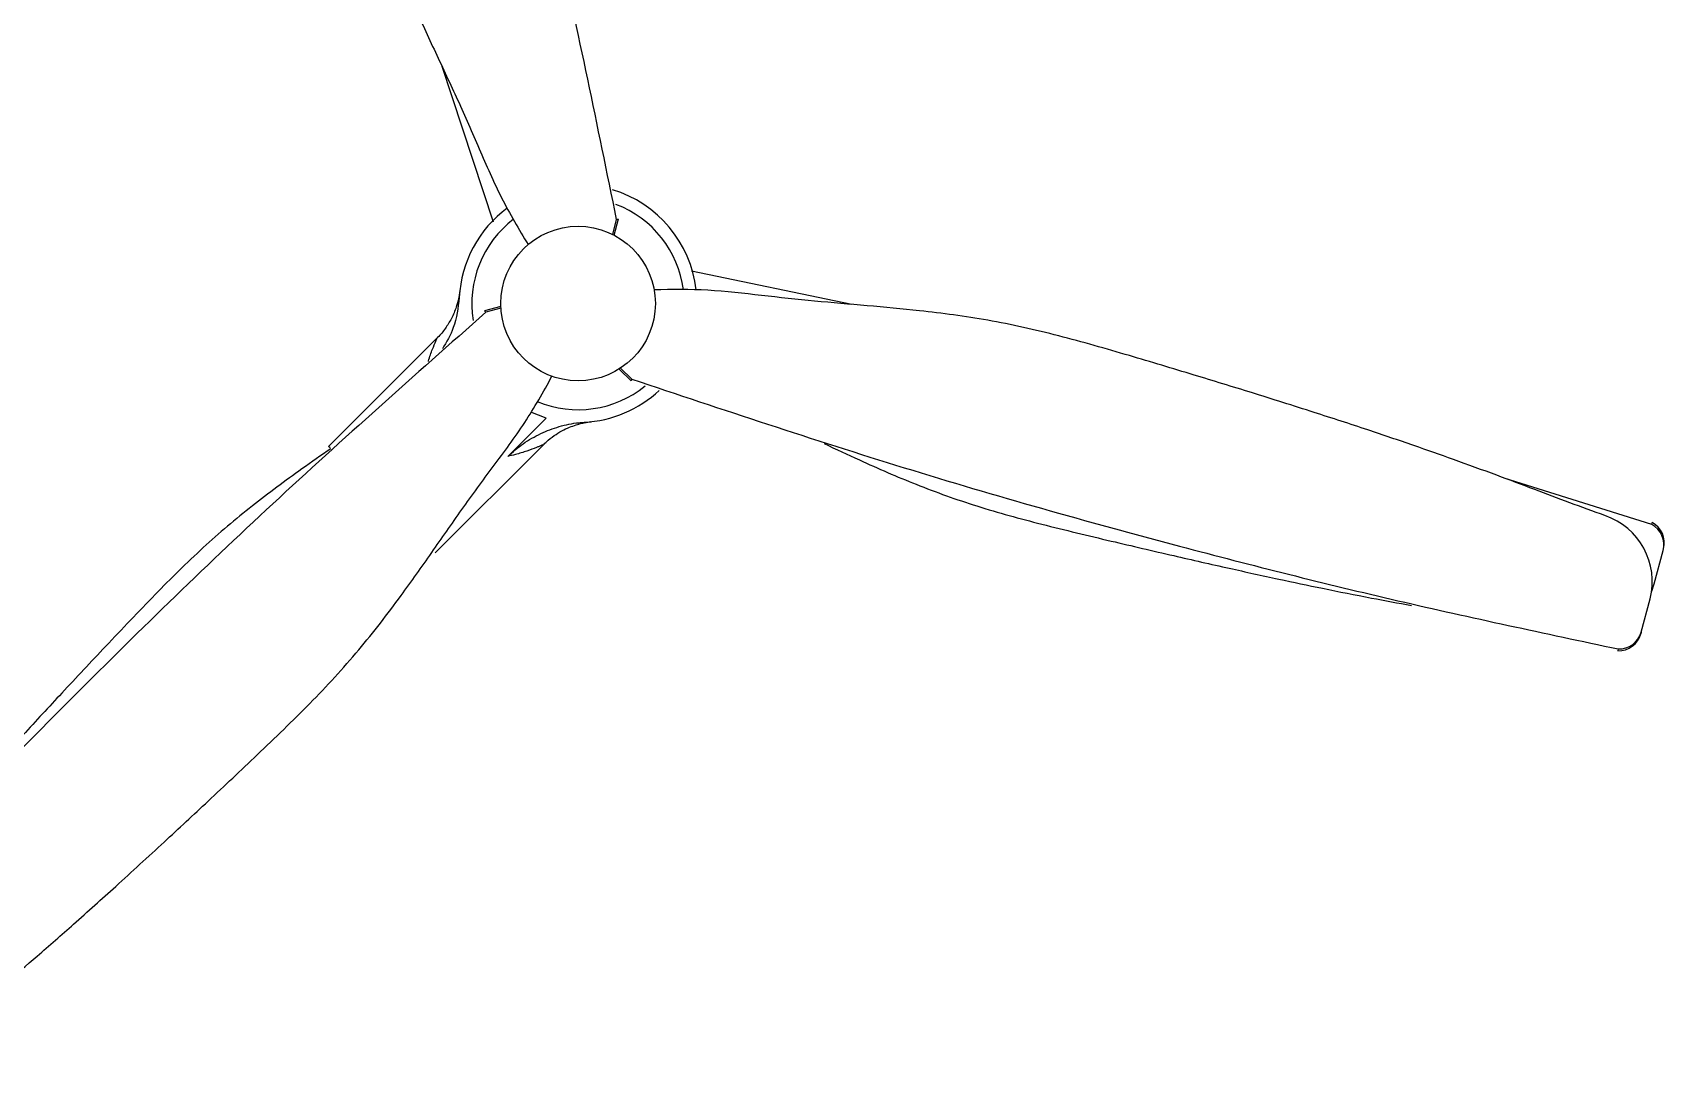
# Model space of a CAD drawing. Header units: millimetres. Extents: x 0 to 297, y 0 to 210.
# Drawn here: x 174.54 to 208.84, y 158.08 to 180.24 of the extents above; entities that cross this region are included whole.
import ezdxf

# ---------------------------------------------------------------- set-up
doc = ezdxf.new("R2010")
doc.units = ezdxf.units.MM

msp = doc.modelspace()

# ---------------------------------------------------------------- linework, layer by layer
at = {"color": 7, "linetype": 'Continuous', "lineweight": 25}
for p, q in [((183.146, 179.535), (184.226, 176.26)), ((186.738, 175.995), (186.818, 176.314)), ((186.769, 175.979), (186.856, 176.324)), ((186.818, 176.314), (186.856, 176.324)), ((191.761, 174.526), (188.393, 175.226)), ((184.384, 174.485), (184.042, 174.388)), ((184.069, 174.36), (184.042, 174.388)), ((184.385, 174.45), (184.069, 174.36)), ((183.039, 173.814), (180.763, 171.538)), ((186.87, 173.166), (187.125, 172.919)), ((186.9, 173.185), (187.135, 172.957)), ((187.135, 172.957), (187.125, 172.919)), ((185.336, 172.136), (185.013, 172.257)), ((184.529, 171.329), (185.336, 172.136)), ((186.281, 172.059), (186.273, 172.058)), ((180.794, 171.508), (180.763, 171.538)), ((183.002, 169.299), (185.278, 171.575)), ((208.575, 169.901), (205.476, 170.872)), ((208.575, 169.901), (208.585, 169.938)), ((208.629, 168.652), (208.816, 169.352)), ((208.816, 169.352), (208.826, 169.389)), ((208.577, 168.496), (208.629, 168.652)), ((208.356, 167.635), (208.544, 168.335)), ((208.356, 167.635), (208.346, 167.598)), ((207.873, 167.281), (207.863, 167.243))]:
    msp.add_line(p, q, dxfattribs=at)
msp.add_circle((186.008, 174.544), 1.625, dxfattribs=at)
for centre, radius, start, end in [((186.008, 174.544), 2.5, 6.5685, 73.2345), ((186.008, 174.544), 2.5, 126.5336, 177.0843), ((186.008, 174.544), 2.233, 127.3324, 189.2143), ((186.008, 174.544), 2.233, 7.4291, 69.1046), ((186.008, 174.544), 2.233, 247.4311, 309.0622), ((186.008, 174.544), 2.5, 272.9157, 313.0945), ((207.118, 168.693), 1.47, 345.901, 71.3007), ((208.345, 169.472), 0.486, 345.6873, 61.7664), ((208.355, 169.51), 0.486, 345.6873, 61.7664), ((207.878, 167.729), 0.486, 268.2336, 344.3127), ((207.888, 167.767), 0.486, 268.2336, 344.3127)]:
    msp.add_arc(centre, radius, start, end, dxfattribs=at)
for points, knots in [([(186.818, 176.314), (186.417, 178.281), (185.616, 182.214), (184.24, 187.636), (182.829, 192.604), (181.853, 195.608), (181.365, 197.111)], [0, 0, 0, 0, 0.279917, 0.559681, 0.779662, 1, 1, 1, 1]), ([(179.077, 195.463), (179.123, 195.205), (179.215, 194.689), (179.344, 193.893), (179.485, 193.035), (179.64, 192.147), (179.816, 191.205), (180.018, 190.195), (180.265, 189.025), (180.541, 187.778), (180.845, 186.458), (181.169, 185.088), (181.528, 183.634), (181.976, 182.194), (182.497, 180.935), (183.008, 179.827), (183.483, 178.822), (183.935, 177.797), (184.377, 176.756), (184.764, 176.107), (184.957, 175.784)], [0, 0, 0, 0, 0.037922, 0.07606, 0.117197, 0.164116, 0.206855, 0.256247, 0.313652, 0.380434, 0.441528, 0.510188, 0.584826, 0.658786, 0.728843, 0.782477, 0.83598, 0.890276, 0.94525, 1, 1, 1, 1]), ([(183.522, 174.81), (183.522, 174.809), (183.521, 174.801), (183.518, 174.78), (183.511, 174.729), (183.492, 174.623), (183.443, 174.445), (183.354, 174.232), (183.22, 174.019), (183.114, 173.881), (183.044, 173.821), (183.038, 173.815)], [0, 0, 0, 0, 0.00494, 0.023502, 0.053169, 0.14387, 0.309358, 0.54274, 0.754601, 0.977651, 1, 1, 1, 1]), ([(183.511, 174.671), (183.485, 174.454), (183.439, 174.069), (183.242, 173.736), (183.156, 173.591)], [0, 0, 0, 0, 0.56241, 1, 1, 1, 1]), ([(207.589, 170.086), (207.344, 170.175), (206.851, 170.353), (206.096, 170.64), (205.283, 170.947), (204.436, 171.256), (203.533, 171.574), (202.557, 171.905), (201.42, 172.276), (200.202, 172.66), (198.907, 173.057), (197.558, 173.462), (196.12, 173.878), (194.648, 174.21), (193.297, 174.388), (192.083, 174.499), (190.975, 174.591), (189.861, 174.712), (188.738, 174.849), (187.983, 174.838), (187.607, 174.833)], [0, 0, 0, 0, 0.037922, 0.07606, 0.117197, 0.164116, 0.206855, 0.256247, 0.313652, 0.380434, 0.441528, 0.510188, 0.584826, 0.658786, 0.728843, 0.782477, 0.83598, 0.890276, 0.94525, 1, 1, 1, 1]), ([(184.069, 174.36), (182.566, 173.03), (179.56, 170.369), (175.553, 166.467), (171.956, 162.76), (169.843, 160.413), (168.785, 159.239)], [0, 0, 0, 0, 0.279917, 0.559681, 0.779662, 1, 1, 1, 1]), ([(182.862, 173.326), (182.862, 173.33), (182.887, 173.425), (182.947, 173.582), (183.011, 173.743), (183.043, 173.816), (183.041, 173.813), (183.041, 173.812)], [0, 0, 0, 0, 0.013775, 0.371119, 0.697234, 0.891039, 1, 1, 1, 1]), ([(171.356, 158.082), (171.556, 158.25), (171.957, 158.588), (172.583, 159.098), (173.255, 159.649), (173.946, 160.227), (174.673, 160.851), (175.448, 161.531), (176.338, 162.33), (177.279, 163.192), (178.27, 164.115), (179.295, 165.081), (180.375, 166.119), (181.398, 167.227), (182.228, 168.308), (182.932, 169.304), (183.564, 170.218), (184.226, 171.122), (184.907, 172.026), (185.275, 172.685), (185.459, 173.014)], [0, 0, 0, 0, 0.037922, 0.07606, 0.117197, 0.164116, 0.206855, 0.256247, 0.313652, 0.380434, 0.441528, 0.510188, 0.584826, 0.658786, 0.728843, 0.782477, 0.83598, 0.890276, 0.94525, 1, 1, 1, 1]), ([(187.135, 172.957), (189.039, 172.32), (192.846, 171.047), (198.229, 169.528), (203.238, 168.266), (206.327, 167.609), (207.873, 167.281)], [0, 0, 0, 0, 0.279917, 0.559681, 0.779662, 1, 1, 1, 1]), ([(184.529, 171.329), (184.634, 171.422), (184.847, 171.61), (185.217, 171.815), (185.611, 171.968), (185.921, 172.032), (186.098, 172.044), (186.135, 172.047)], [0, 0, 0, 0, 0.233449, 0.474204, 0.703204, 0.938597, 1, 1, 1, 1]), ([(185.281, 171.572), (185.301, 171.594), (185.369, 171.667), (185.5, 171.766), (185.661, 171.868), (185.817, 171.941), (185.958, 171.992), (186.077, 172.025), (186.17, 172.043), (186.231, 172.052), (186.264, 172.057), (186.275, 172.058), (186.278, 172.058), (186.28, 172.058), (186.281, 172.059), (186.282, 172.059), (186.282, 172.059), (186.282, 172.059)], [0, 0, 0, 0, 0.077102, 0.252612, 0.414499, 0.560777, 0.688738, 0.794953, 0.87569, 0.928306, 0.952867, 0.957458, 0.960601, 0.964271, 0.970479, 0.984952, 1, 1, 1, 1]), ([(180.809, 171.492), (180.607, 171.351), (180.049, 170.962), (179.139, 170.289), (178.103, 169.411), (177.092, 168.407), (176.114, 167.374), (175.19, 166.39), (174.372, 165.506), (173.652, 164.717), (172.973, 163.958), (172.346, 163.247), (171.935, 162.764), (171.75, 162.548)], [0, 0, 0, 0, 0.058069, 0.159846, 0.266048, 0.376721, 0.494348, 0.600027, 0.693939, 0.777215, 0.850986, 0.933078, 1, 1, 1, 1]), ([(185.276, 171.577), (185.277, 171.578), (185.284, 171.58), (185.217, 171.551), (185.098, 171.503), (184.934, 171.441), (184.726, 171.375), (184.584, 171.342), (184.529, 171.329)], [0, 0, 0, 0, 0.067582, 0.277589, 0.359624, 0.599745, 0.846551, 1, 1, 1, 1]), ([(191.181, 171.599), (191.427, 171.483), (192.066, 171.184), (193.127, 170.722), (194.405, 170.264), (195.78, 169.89), (197.163, 169.56), (198.478, 169.252), (199.652, 168.986), (200.695, 168.757), (201.692, 168.548), (202.622, 168.361), (203.245, 168.246), (203.525, 168.194)], [0, 0, 0, 0, 0.063586, 0.164767, 0.270347, 0.380371, 0.49731, 0.60237, 0.695732, 0.77852, 0.851859, 0.93347, 1, 1, 1, 1])]:
    msp.add_open_spline(points, degree=3, knots=knots, dxfattribs=at)

doc.saveas('drawing.dxf')
